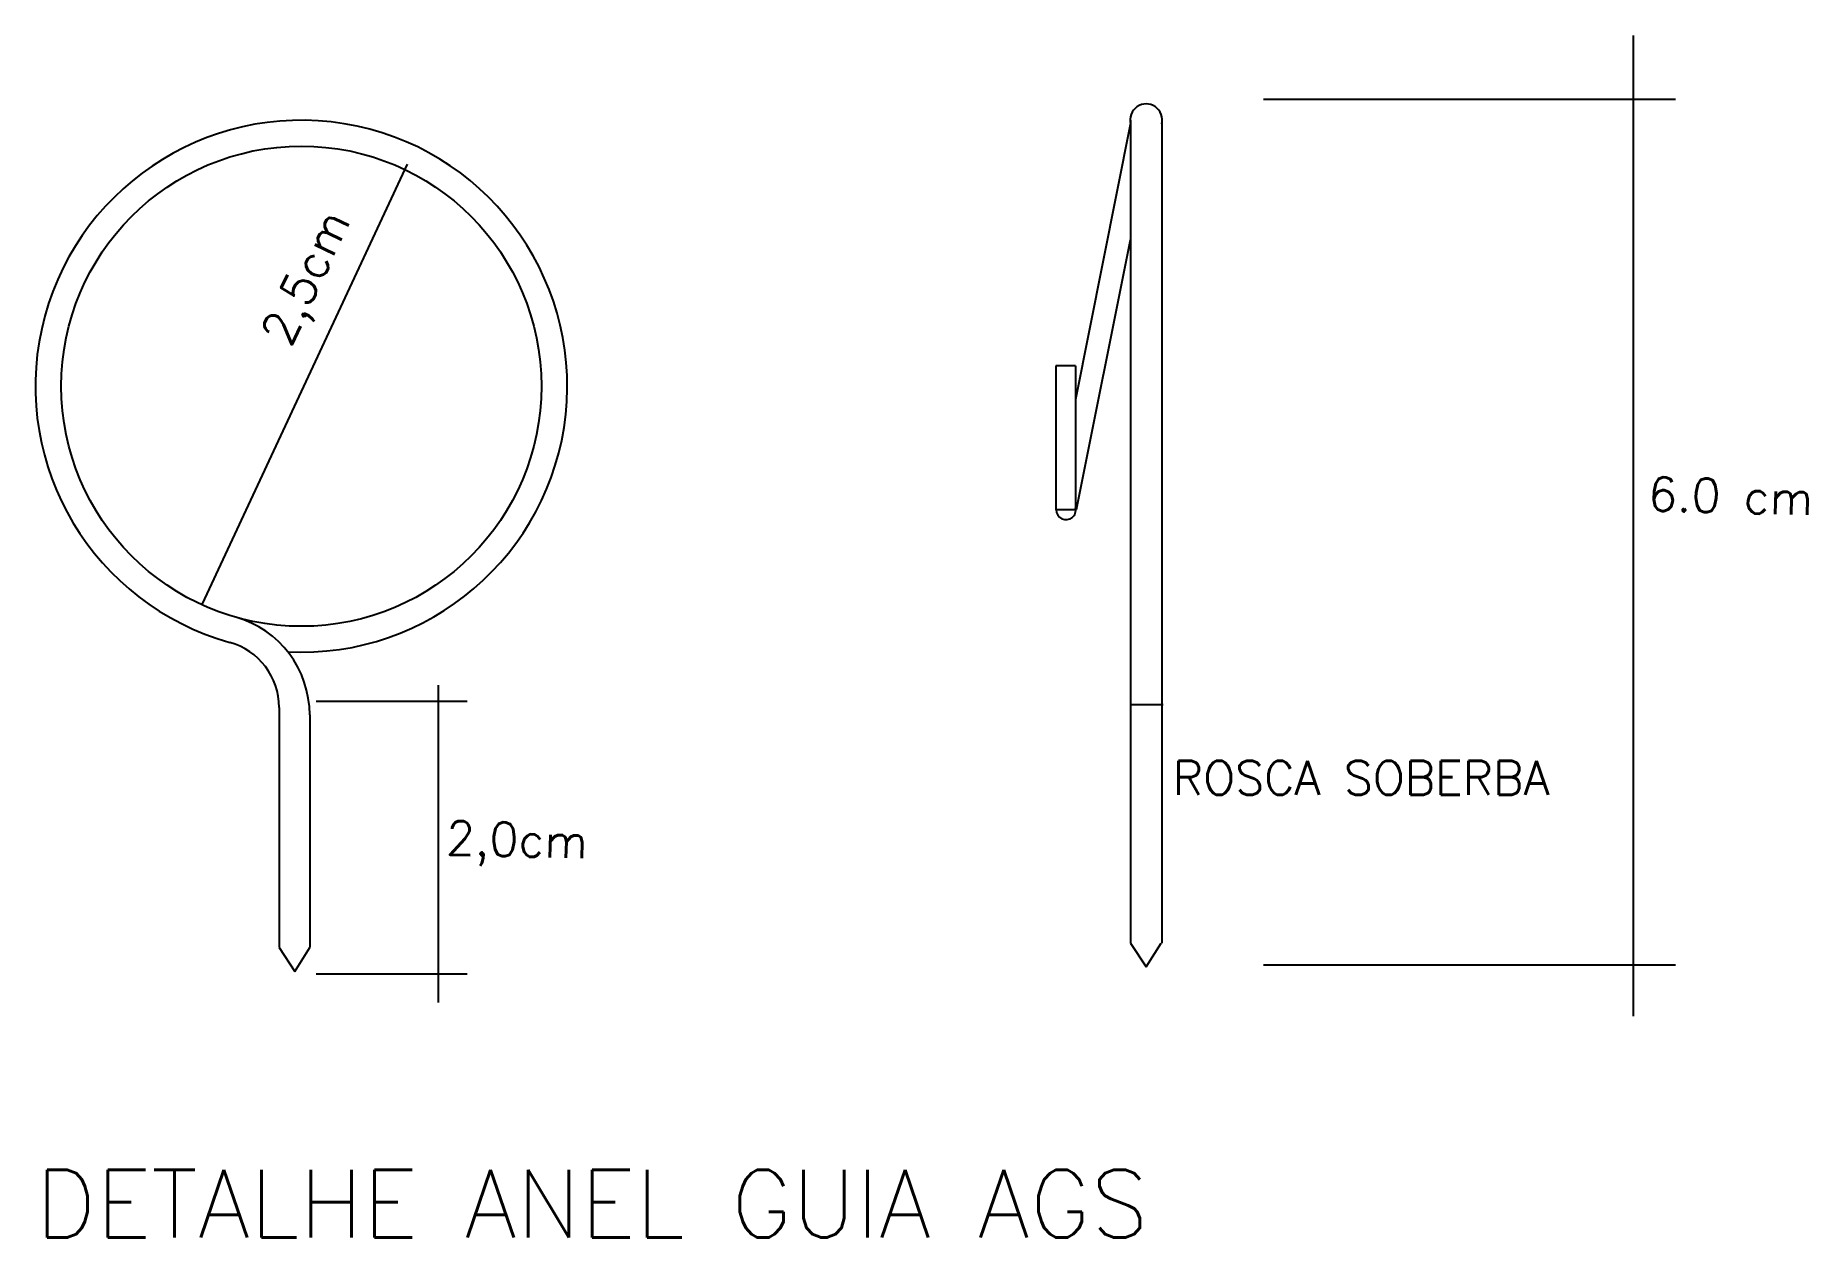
# Model space of a CAD drawing. Extents: x 0.0052 to 0.075, y 0.004 to 0.0513.
import ezdxf

# ---------------------------------------------------------------- set-up
doc = ezdxf.new("R2010")
doc.units = 0
doc.header["$LTSCALE"] = 200
doc.header["$MEASUREMENT"] = 0
doc.layers.get('0').update_dxf_attribs({"linetype": 'CONTINUOUS'})
doc.layers.add('DETALHES-DIVERSOS', color=7, linetype='CONTINUOUS')
doc.styles.add('ROMMANS', font='ROMANS.shx', dxfattribs={"height": 100})

msp = doc.modelspace()

# ---------------------------------------------------------------- linework, layer by layer
at = {"layer": 'DETALHES-DIVERSOS'}
for p, q in [((0.06814701984034309, 0.05134404822686794), (0.06814701984034309, 0.01268719020895378)), ((0.05357811611049375, 0.0488338624315179), (0.06982160535194817, 0.0488338624315179)), ((0.04832699434013512, 0.04788430853600675), (0.04616719267708686, 0.03699854080002615)), ((0.04833127260321635, 0.04800825009123583), (0.04833127260321635, 0.0155689275480654)), ((0.04956775582624141, 0.04800825009123583), (0.04956775582624141, 0.0155689275480654)), ((0.01982002695808887, 0.04627546914785945), (0.01173862839548474, 0.02893786109790426)), ((0.04832533600387388, 0.04327389589279074), (0.04618691343262254, 0.03264836636341943)), ((0.04539498656362503, 0.03832631863731513), (0.04539498656362503, 0.03264221965169054)), ((0.04616719267708686, 0.03832631863731513), (0.04539498656362503, 0.03832631863731513)), ((0.04616719267708686, 0.03832631863731513), (0.04616719267708686, 0.03264836636341943)), ((0.04616719267708686, 0.03264242522733366), (0.04539498656362503, 0.03264242522733366)), ((0.02104136920434303, 0.02573606010324466), (0.02104136920434303, 0.01322374851105269)), ((0.01476776496754519, 0.0248546987137388), (0.01476776496754519, 0.01539314275243942)), ((0.01597356285793785, 0.02456467073761087), (0.01597356285793785, 0.01539314275243942)), ((0.01623542311752453, 0.02510412498152619), (0.02217961943248929, 0.02510412498152619)), ((0.04835938079165908, 0.02497773707614397), (0.04962410462555591, 0.02497773707614397)), ((0.01476776496754519, 0.01539314275243942), (0.01538255137230272, 0.01445277808817536)), ((0.01538255137230272, 0.01445277808817536), (0.01597356285793785, 0.01539314275243942)), ((0.04833858639581695, 0.0155688511913977), (0.04895337280057447, 0.01462848652713365)), ((0.04895337280057447, 0.01462848652713365), (0.04954438428620961, 0.0155688511913977)), ((0.06982160535194817, 0.01469533825787448), (0.05357811611049375, 0.01469533825787448)), ((0.01623542311752453, 0.0143612323175048), (0.02217961943248929, 0.0143612323175048))]:
    msp.add_line(p, q, dxfattribs=at)
msp.add_circle((0.01564506087444397, 0.03751819335255914), 0.009463790172948374, dxfattribs=at)
for centre, radius, start, end in [((0.04894951421472889, 0.04800825009123583), 0.0006372223858866369, 345.9804835331357, 194.0195164668511), ((0.01564506087444397, 0.03751819335255914), 0.01048338151538415, 267.0684801958016, 254.3653726367669), ((0.04579094999812378, 0.03264242522733366), 0.0003861386040376238, 180, 12.99948395188376), ((0.01197356285793785, 0.02456467073761087), 0.004, 0, 74.17534712269567), ((0.01210109830087822, 0.0248546987137388), 0.002666666666666667, 0, 74.36537263676689)]:
    msp.add_arc(centre, radius, start, end, dxfattribs=at)

# ---------------------------------------------------------------- texts
at = {"style": 'ROMMANS'}
msp.add_text('DETALHE ANEL GUIA AGS', height=0.002666666666666667, dxfattribs=at).set_placement((0.00516152078972118, 0.003962023141220925))
at = {"layer": 'DETALHES-DIVERSOS', "style": 'ROMMANS'}
for s, rotation, p in [('2,5cm', 64.34385376634364, (0.01518986858946937, 0.03901038921052304)), ('6.0 cm', 358.4605028806684, (0.06872455857676141, 0.03261218670026392)), ('2,0cm', 358.4605028806684, (0.02133375966913627, 0.0190571836990539))]:
    msp.add_text(s, height=0.001333333333333334, rotation=rotation, dxfattribs=at).set_placement(p)
msp.add_text('ROSCA SOBERBA', height=0.001333333333333334, dxfattribs=at).set_placement((0.05000008004380516, 0.02141631154241122))

doc.saveas('drawing.dxf')
